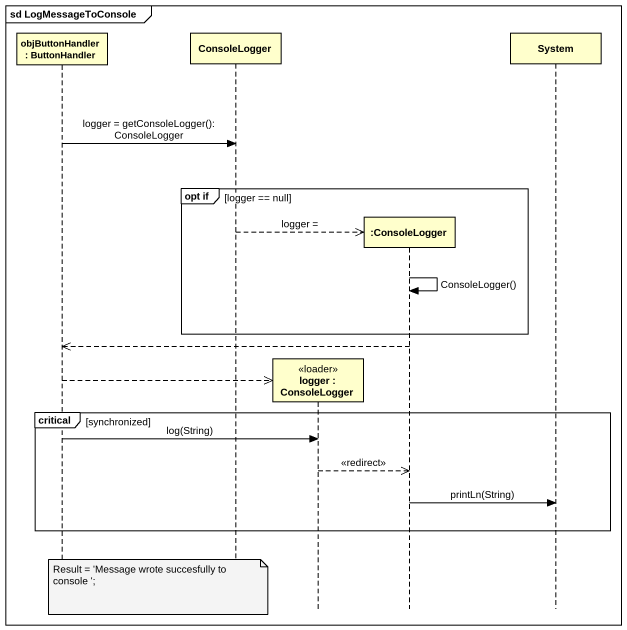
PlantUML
@startuml
mainframe sd LogMessageToConsole
hide footbox
participant "objButtonHandler : ButtonHandler" as objButtonHandler
participant ConsoleLogger
participant "logger : ConsoleLogger" as logger <<loader>>
participant ":ConsoleLogger" as ConsoleLogger_2
participant System

objButtonHandler -> ConsoleLogger : logger = getConsoleLogger(): ConsoleLogger
group opt if [logger == null]
  ConsoleLogger -->> ConsoleLogger_2 ** : logger =
  ConsoleLogger_2 -> ConsoleLogger_2 : ConsoleLogger()
end
ConsoleLogger_2 -->> objButtonHandler
objButtonHandler -->> logger **
critical synchronized
  objButtonHandler -> logger : log(String)
  logger -->> ConsoleLogger_2 : <<redirect>>
  ConsoleLogger_2 -> System : printLn(String)
end
note over ConsoleLogger : Result = 'Message wrote succesfully to console ';
@enduml
